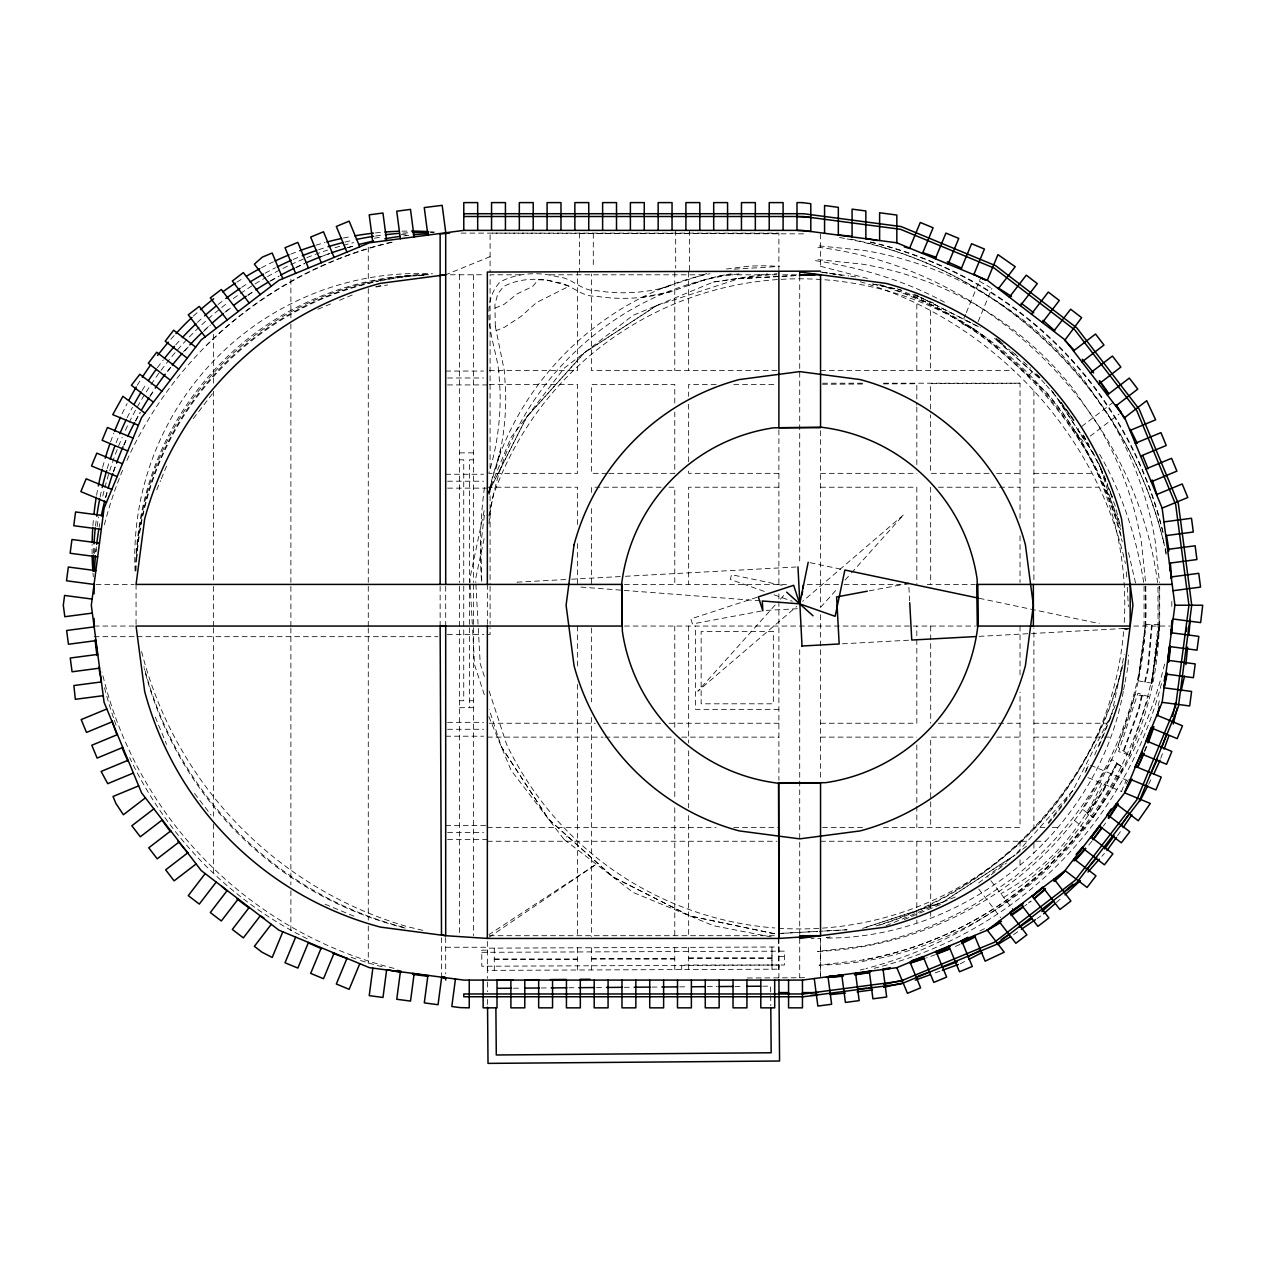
<?xml version="1.0" encoding="UTF-8"?>
<svg xmlns="http://www.w3.org/2000/svg" width="1266" height="1266" viewBox="0 0 1266 1266"><rect width="100%" height="100%" fill="white"/><g stroke="black" fill="none" stroke-linecap="round" stroke-linejoin="round"><path stroke-width="0.75" stroke-dasharray="5 3.75" d="M820.542 975.738L820.542 938.438L811.079 938.438M771.975 969.218L771.943 947M1128.069 664.824L1128.592 655.139M1145.255 586.3C1151.205 683.767 1115.963 782.958 1046.555 852.192C986.087 912.343 903.101 948.107 817.931 951.383M1159.26 624.818C1155.953 805.113 999.586 961.638 819.292 965.135M1145.619 622.983C1141.964 679.636 1125.189 735.087 1096.293 783.986A346.726 346.726 0 0 1 1013.053 878.113L978.396 902.009A346.726 346.726 0 0 1 860.833 946.367L817.44 951.494M1159.308 624.597C1154.782 697.803 1128.148 769.079 1083.316 827.173A360.541 360.541 0 0 1 863.285 959.945L819.07 965.183M484.34 515.309L480.922 543.984L481.745 582.487L481.238 576.647A459.542 459.542 0 0 1 481.317 519.171L481.903 510.973A458.846 458.846 0 0 1 484.577 486.524M488.945 523.618C501.431 395.657 611.446 287.651 738.774 273.931L742.509 273.757M490.084 487.22L489.056 495.275A453.988 453.988 0 0 1 490.084 487.22L500.656 449.208M1151.838 683.149L1138.102 680.855L1145.192 626.053M1138.102 680.855L1145.255 626.053M1159.593 626.053L1151.744 683.149L1158.042 626.053L1157.947 586.3M1123.29 691.553C1098.192 830.005 966.86 938.248 826.35 938.074M1123.638 689.654L1124.73 683.925M1125.078 682.026L1126.518 674.398M1126.882 672.483L1127.959 666.755M484.15 510.72L469.876 578.546L470.034 582.534M484.103 538.651L475.62 578.989L475.81 582.597M488.882 515.99L493.091 495.955A325.061 325.061 0 0 1 983.318 335.617L1046.491 392.27A324.84 324.84 0 0 1 1124.224 622.65M1094.679 755.027L1111.88 713.486L1124.208 654.664M1141.521 695.588L1138.356 709.688L1123.369 750.896M1144.638 681.947L1147.629 668.97L1151.617 624.423M1142.248 695.683L1138.83 710.4L1123.812 751.213M1145.192 682.042L1148.357 668.97L1152.187 624.423M1158.153 705.653L1159.973 698.104M489.293 490.037C513.126 383.503 603.091 295.437 710.036 273.741M1129.319 755.106L1148.642 696.68L1137.96 693.151L1118.638 751.577L1129.319 755.106L1117.831 746.987L1134.985 694.575L1148.673 696.68M1144.337 751.482L1146.268 746.165M1160.748 758.318L1163.422 750.96M156.778 489.768L160.56 480.637M161.32 478.817L166.606 466.03M487.552 494.246L511.163 437.261L564.114 368.248L633.127 315.297L713.486 282.017L767.354 273.788M961.717 323.732L974.978 329.239M965.594 314.379L963.426 319.618L973.364 323.732M966.306 312.623L980.802 277.634M978.127 321.611L991.911 288.332M1085.073 772.561L1088.459 764.395M1086.086 771.073L1088.792 764.537M1113.384 709.878L1115.615 704.482M1099.157 745.579L1112.608 713.122M1121.486 791.472L1126.234 780.046M1116.739 763.034L1103.224 790.206L1087.541 813.104M1117.324 763.445L1103.699 790.57L1087.969 813.452M489.436 490.543L526.719 417.02L584.18 352.85L656.722 305.549L738.806 278.694L797.438 275.466M487.663 494.041L526.561 417.194L584.386 352.723L656.5 305.612M1048.232 822.647L1072.872 790.538L1111.88 713.486M1148.594 784.255L1151.174 779.191M1126.012 784.081L1128.671 779.017M1093.223 817.519L1123.021 767.497L1111.643 759.394L1082.288 809.037L1093.223 817.519L1087.019 813.832L1116.818 763.809L1123.021 767.497M1117.593 835.75L1121.993 829.262M193.35 418.587L213.463 392.349M1048.564 823.596L1052.173 818.88M1053.375 817.314L1070.229 795.365M1101.895 856.275L1104.411 853.411M1083.205 827.299L1083.316 827.173A360.414 360.414 0 0 1 863.285 959.929M775.172 604.99L697.835 691.236L796.773 606.398M780.362 599.198L785.553 593.422M820.637 607.316L837.491 588.516M845.134 580.002L850.214 574.337M851.48 572.912L903.671 514.74L802.676 601.334M1072.872 790.538L1015.253 854.882L1021.108 850.388M488.834 716.556L511.163 770.472L564.114 839.469L567.453 836.13M1028.198 375.875L1032.249 371.84L1039.544 378.376M206.516 345.333C257.726 295.215 322.118 258.359 392.128 242.328M1056.414 902.468L1060.718 898.67M1075.309 431.405L1083.142 441.597M1113.4 402.177L1077.825 429.475L1085.642 439.666M1090.2 436.169L1119.065 414.029M978.681 882.94L1013.718 856.069M1022.58 849.264L1026.979 845.894M991.151 874.743L1006.375 863.064M488.977 937.331L596.318 864.187L488.993 934.609M1028.372 902.975L1031.173 901.06A364.988 364.988 0 0 1 1025.143 905.649M1013.575 934.577L1019.81 930.32M1036.981 918.61L1040.826 915.983M979.995 930.953L985.17 928.247M960.15 963.822L966.955 960.324M317.908 309.221L330.505 303.998M339.494 300.279L353.894 294.313M885.963 925.715L955.529 896.898M904.225 919.512L909.7 917.249M911.536 916.489L940.749 904.383M490.084 256.634L445.695 274.769L483.865 274.769M731.099 273.852L725.402 274.801A199.348 199.348 0 0 0 703.121 280.356L670.822 291.655L643.081 297.209M494.99 308.113L503.868 304.505L517.066 293.934L532.654 286.448L538.272 279.802L546.912 279.992L569.209 286.179L536.531 302.542L521.244 316.247L504.438 327.308L496.145 330.6M935.178 972.905L942.315 970.31M757.005 597.299L690.856 618.932L692.486 623.948L763.382 610.671M866.245 927.203L942.948 902.104L1015.063 855.009L942.727 902.183L862.732 928.405M660.441 288.601L709.039 272.855M375.844 286.781L383.392 284.945M734.312 269.136L778.891 266.477M869.251 590.842L901.186 584.845M376.018 287.002L387.633 284.961M726.431 269.009L747.842 266.303A205.108 205.108 0 0 1 771.485 266.002L779.255 266.493M713.486 282.017L776.976 273.662M778.543 933.548L817.63 931.396L778.321 933.501M846.954 929.782L819.593 931.285L846.922 929.766M738.569 278.71L779.951 276.463M781.913 276.352L797.596 275.497M565.728 579.527L517.066 582.17L519.25 582.344M571.646 579.211L623.489 576.394M625.388 576.283L796.029 567.01M766.152 610.402L798.34 608.661M842.412 643.808L910.017 640.137M979.077 636.371L1129.525 628.205M747.383 977.985L804.575 977.732M513.537 988.208L521.45 988.145M541.231 987.986L549.143 987.923M568.909 987.765L576.821 987.686M596.602 987.527L604.515 987.464M624.28 987.306L632.193 987.243M651.974 987.084L659.887 987.021M679.668 986.863L687.565 986.8M707.346 986.641L717.236 986.562M735.04 986.42L742.952 986.356M762.718 986.182L770.63 986.119L770.788 1005.726M822.504 384.247L863.776 384.025M883.415 383.914L916.821 383.74L916.821 405.167M1020.032 518.332L1020.032 383.202L930.573 383.677L930.589 412.922M481.792 952.317L784.445 951.146L784.445 965.024L681.709 965.024L681.709 969.582M487.347 966.211L778.891 965.024L778.906 969.186L487.363 970.373L487.347 966.211L481.792 966.211L481.792 950.149L487.347 950.149M461.14 233.118L778.891 233.118L778.891 272.032M579.417 233.355L675.68 233.387M675.68 233.593L778.891 233.64M803.514 233.862L490.084 233.118L490.084 272.032M520.326 274.801L490.084 274.801L490.084 469.1M549.887 274.801L702.313 274.801M776.992 274.801L725.434 274.801A199.442 199.442 0 0 0 688.657 285.467M782.689 274.801L797.833 274.801M489.309 370.59L577.581 370.59L577.581 272.032M776.928 370.59L591.475 370.59L591.475 274.01M820.542 370.59L1013.813 370.59M445.695 371.049L483.565 371.049M447.594 377.98L483.565 377.98M822.52 383.202L863.95 383.202M883.668 383.202L1020.032 383.202M489.309 384.468L577.581 384.468L577.581 473.342L488.818 473.342L490.733 466.932A257.821 257.821 0 0 0 500.054 390.45L498.772 371.065M716.113 384.468L688.657 384.468L688.657 396.321M733.774 384.468L776.928 384.468M447.594 384.927L487.347 384.927M459.574 452.88L473.468 452.88M459.574 459.827L463.736 459.827L463.736 582.439M473.468 459.827L469.449 459.827L469.449 582.439M606.968 473.342L591.475 473.342L591.475 384.468L674.778 384.468L674.778 404.218M608.899 473.342L674.778 473.342L674.778 412.115M778.891 473.342L688.657 473.342L688.657 467.423M820.542 473.342L916.821 473.342M988.936 473.342L930.621 473.342L930.589 414.868M996.706 473.342L1020.032 473.342M1033.911 473.342L1093.413 473.342M445.695 474.259L483.565 474.259M447.594 481.207L483.565 481.207M487.347 487.22L577.581 487.22L577.581 526.102M661.216 487.22L591.475 487.22L591.475 493.06M668.954 487.22L674.778 487.22L674.778 584.417M778.891 487.22L688.657 487.22L688.657 584.417M820.542 487.22L916.821 487.22L916.821 584.417M938.407 487.22L1020.032 487.22M1033.911 487.22L1098.698 487.22M447.594 488.138L487.347 488.138M95.994 584.417L134.149 584.417M624.407 584.417L786.471 584.417M807.297 584.417L842.159 584.417M844.121 584.417L901.091 584.417M927.234 584.417L975.358 584.417M1145.255 624.423L1159.134 624.423M94.095 626.053L134.149 626.053M624.407 626.053L975.358 626.053M1133.656 626.053L1170.101 626.053M447.436 634.582L483.865 634.582M487.347 634.582L490.084 634.582L490.084 627.762M94.095 636.671L135.193 636.671M137.139 636.671L437.957 636.671M459.574 700.747L463.736 700.747L463.736 584.417M469.449 700.747L473.468 700.747M459.574 707.694L473.468 707.694M778.891 709.356L695.588 709.356L695.588 626.053M447.594 722.332L483.565 722.332M489.309 723.25L595.337 723.25M603.091 723.25L661.216 723.25M668.954 723.25L778.891 723.25M820.542 723.25L916.821 723.25L916.821 626.053M938.47 723.25L996.722 723.25M998.668 723.25L1020.032 723.25M1033.911 723.25L1107.07 723.25M447.594 729.279L483.565 729.279M445.695 736.211L483.565 736.211M487.347 737.129L603.091 737.129M605.037 737.129L672.832 737.129M681.709 737.129L778.891 737.129M820.542 737.129L916.821 737.129M988.952 737.129L930.7 737.129L930.7 799.906M996.722 737.129L1020.032 737.129M1033.911 737.129L1102.559 737.129M1104.522 737.129L1110.409 737.129M445.695 825.543L487.347 825.543M487.347 827.363L716.113 827.363M733.774 827.363L778.891 827.363M822.504 827.363L863.776 827.363M883.415 827.363L1020.032 827.363L1020.032 692.138M1044.925 827.363L1033.911 827.363L1033.911 627.999M1052.283 827.363L1057.79 827.363M447.594 832.49L483.565 832.49M447.594 839.421L487.347 839.421M487.347 841.257L776.928 841.257M820.542 841.257L1030.445 841.257M1035.889 841.257L1045.732 841.257M489.309 935.701L776.928 935.701M445.695 947.253L487.347 947.253M778.78 956.542L784.445 956.542M688.593 957.824L771.959 957.824M591.459 958.568L674.746 958.568M688.593 958.378L771.959 958.378M494.278 958.963L577.581 958.963M591.459 959.122L674.746 959.122M494.278 959.517L577.581 959.517M1129.62 628.949L1123.828 628.743A325.061 325.061 0 0 1 778.764 928.247M580.92 587.076L622.366 590.257M624.249 590.399L760.945 600.891M1127.689 628.806L1124.303 628.838M819.324 245.889L863.776 250.383A353.641 353.641 0 0 1 1085.294 381.905L1110.092 418.144A353.641 353.641 0 0 1 1155.225 541.215L1159.482 582.439M817.947 259.625L861.529 264.04A339.794 339.794 0 0 1 1074.375 390.419L1098.208 425.234A339.794 339.794 0 0 1 1141.568 543.494L1145.603 582.455M836.13 274.469A360.24 360.24 0 0 0 820.542 272.032L837.491 274.374M839.374 274.643L848.79 275.941M850.673 276.21L856.322 276.985M839.516 237.47L845.197 238.546M847.096 238.91C998.621 267.11 1126.091 389.596 1162.884 538.952M817.994 247.25C989.157 267.917 1135.143 411.45 1157.583 582.534M815.462 260.654C861.355 267.759 906.804 280.91 947.379 303.856M771.2 936.935L713.486 925.715L633.127 892.419L564.114 839.469M872.606 283.995L901.155 289.977M774.412 933.722L690.097 916.03L612.871 876.863L548.7 819.403L501.399 746.861M872.796 284.075L895.727 288.901M810.113 562.69L842.428 569.494M979.204 598.296L1099.268 623.568M1122.23 628.395L1129.414 629.914M782.056 585.319L731.432 574.669L730.419 579.48L764.854 591.586M774.634 933.77L689.891 915.919L613.045 877.022L548.574 819.213L501.478 747.082L489.182 709.482M422.844 930.336L407.921 926.823A384.801 384.801 0 0 1 140.922 648.841M820.542 266.319L867.463 278.409M860.279 281.764C990.313 319.902 1095.992 430.994 1125.363 563.528M774.032 594.814L792.374 601.287M912.865 294.535L934.387 303.444M1090.58 765.265L1126.582 780.188M1087.985 777.593L1121.85 791.63M325.109 904.225L353.894 916.157M897.325 288.838C1001.058 331.217 1085.5 419.442 1120.41 526.197M978.365 326.644L920.746 297.478L980.422 327.736M979.346 281.179L990.328 287.477M998.985 340.776L1003.669 344.051M994.554 338.339L1010.236 350.365M1011.803 351.568L1016.503 355.176M1074.47 820.51L1085.405 829.008M1015 354.211L1017.832 356.743M1023.498 361.807L1030.571 368.153M1039.354 378.138L995.677 339.019L1032.027 371.618M1035.905 373.549L1042.171 380.67M1042.472 381.003L1044.909 383.772M1046.143 385.165L1055.923 396.274M1052.948 392.587L1074.106 420.154M987.338 876.088L988.097 877.085M990.898 880.725L1013.449 910.127M978.729 889.048L1000.631 917.581M194.521 793.434L211.106 815.035M1060.876 402.256L1074.074 421.42M1058.091 399.597L1093.238 453.402M1057.031 397.967L1091.609 450.997M1099.616 454.272C1122.451 493.661 1136.583 537.765 1143.72 582.629M1083.221 435.061L1100.075 467.091L1098.54 462.422M1100.391 467.85L1107.956 486.112M1108.715 487.948L1112.497 497.079M155.259 717.047L166.606 744.44M1101.009 468.847L1115.283 506.131L1120.505 526.798M1100.692 468.958L1120.552 529.679M484.372 676.424L480.225 663.716L478.279 627.936M489.151 691.014L506.606 744.376A325.061 325.061 0 0 0 774.855 927.962M484.308 694.702L474.56 664.792L472.566 628.284M1128.528 552.562L1135.586 583.167M495.291 326.201L504.295 370.59L505.609 390.292A263.375 263.375 0 0 1 496.082 468.42M498.867 371.698C495.433 343.45 477.456 306.625 500.023 282.001C517.335 272.681 538.636 271.684 557.356 276.763C572.232 277.523 581.49 291.449 596.903 290.689A166.938 166.938 0 0 0 669.287 286.322M1163.454 540.804L1166.318 555.695M1126.487 571.979L1126.772 577.581M1127.294 587.313L1128.354 606.778M908.893 587.297L909.637 600.78M475.905 584.417L478.073 624.17M470.129 584.417L472.313 624.17M495.307 326.438L494.927 304.536L497.807 293.823L503.551 286.496C519.471 278.124 539 277.555 556.106 282.176C570.919 283.394 580.398 297.051 596.033 296.181A172.493 172.493 0 0 0 670.822 291.655M778.637 938.438L778.891 970.785M487.363 982.02L487.442 991.705M487.505 999.46L487.552 1005.267M778.891 951.146L778.875 946.984L487.331 948.155L487.347 952.317M688.625 947.348L688.657 969.55M674.731 947.395L674.778 969.614M591.444 947.728L591.475 969.946M577.565 947.791L577.597 970.009M494.262 948.123L494.31 970.342M441.502 937.726L441.676 977.02M930.526 310.486L930.557 370.59M930.637 487.22L930.7 584.417M1171.825 601.445L1171.825 609.025M1159.688 586.3L1159.688 626.053L1151.744 683.149L1159.134 626.053L1159.134 586.3M1145.793 586.3L1145.793 626.053M1144.068 586.3L1144.068 626.053M1033.911 390.925L1033.911 582.471M1033.911 843.219L1033.911 853.047M1020.032 535.819L1020.032 582.471M1020.032 626.053L1020.032 676.598M1020.032 841.257L1020.032 850.515M1020.032 859.756L1020.032 865.311M930.7 626.053L930.7 723.25M930.7 801.869L930.7 827.363M930.7 841.257L930.7 917.929M916.821 304.077L916.821 370.59M916.821 407.114L916.821 465.556M916.821 744.978L916.821 827.363M916.821 841.257L916.821 922.645M820.542 233.862L820.542 268.218M820.542 430.741L820.542 607.126M820.542 614.706L820.542 780.283M820.542 938.438L820.542 977.7M799.716 275.988L799.716 564.683M799.716 649.79L799.716 934.482M799.716 938.438L799.716 977.732M778.891 429.886L778.891 584.417M778.891 593.881L778.891 599.562M778.891 601.445L778.891 780.283M778.891 938.438L778.891 977.732M771.959 951.162L771.959 965.024M689.574 230.38L689.574 272.032M688.657 272.032L688.657 370.59M688.657 404.218L688.657 465.445M688.657 626.053L688.657 743.015M688.657 750.865L688.657 807.755M688.657 815.605L688.657 936.492M675.68 230.38L675.68 268.186M674.778 272.032L674.778 370.59M674.778 626.053L674.778 730.181M674.778 739.091L674.778 799.906M674.778 807.755L674.778 936.492M593.295 233.355L593.295 268.17M591.475 508.6L591.475 584.417M591.475 627.999L591.475 701.87M591.475 717.411L591.475 936.492M579.417 233.118L579.417 272.032M577.581 543.589L577.581 584.417M577.581 626.053L577.581 666.881M577.581 684.368L577.581 936.492M490.084 487.078L490.084 584.417M490.084 586.3L490.084 624.17M487.347 584.417L487.347 626.053M487.347 941.477L487.347 978.349M473.468 274.769L473.468 582.439M473.468 584.417L473.468 626.86M473.468 627.762L473.468 935.701M469.449 584.417L469.449 626.053M469.449 627.762L469.449 707.694M459.574 274.769L459.574 582.439M459.574 586.3L459.574 933.722M445.695 586.3L445.695 626.053M445.695 937.6L445.695 973.902M440.141 586.3L440.141 626.053M368.279 247.186L368.279 282.476M368.279 288.616L368.279 582.439M368.279 586.348L368.279 626.986M368.279 628.031L368.279 920.145M368.279 926.032L368.279 963.284M290.879 279.2L290.879 317.813M290.879 323.954L290.879 582.439M290.879 586.348L290.879 626.986M290.879 628.031L290.879 884.887M290.879 890.726L290.879 931.27M213.463 334.382L213.463 386.557M213.463 391.21L213.463 582.455M213.463 586.348L213.463 626.986M213.463 628.015L213.463 816.159M213.463 823.913L213.463 876.088M136.063 584.417L136.063 626.053M135.763 570.744A296.529 296.529 0 0 1 428.114 274.5M95.82 551.929A353.894 353.894 0 0 1 96.438 546.216A354.512 354.512 0 0 0 95.868 551.944M99.159 527.305A353.894 353.894 0 0 1 99.824 523.538M105.616 497.38A353.894 353.894 0 0 1 107.626 490.005M113.37 471.759A353.894 353.894 0 0 1 115.95 464.543M123.799 445.046A353.894 353.894 0 0 1 126.948 438.068M135.478 420.913A353.894 353.894 0 0 1 140.083 412.526M149.958 396.163A353.894 353.894 0 0 1 154.151 389.754M167.555 371.128A353.894 353.894 0 0 1 171.084 366.618M183.412 351.964A353.894 353.894 0 0 1 188.555 346.298M204.696 329.999A353.894 353.894 0 0 1 210.314 324.792M224.842 312.322A353.894 353.894 0 0 1 230.839 307.559M247.82 295.152A353.894 353.894 0 0 1 254.181 290.895M270.465 280.862A353.894 353.894 0 0 1 278.789 276.178M295.848 267.474A353.894 353.894 0 0 1 304.552 263.486M329.413 253.564A353.894 353.894 0 0 0 320.425 256.903A354.512 354.512 0 0 1 329.492 253.722M347.612 247.645A353.894 353.894 0 0 1 354.971 245.557M403.712 235.903A353.894 353.894 0 0 1 409.409 235.223A354.512 354.512 0 0 0 405.626 235.729M93.557 553.179A330.806 330.806 0 0 1 94.001 543.415M95.52 525.944A330.806 330.806 0 0 1 96.501 518.19M100.109 497A330.806 330.806 0 0 1 101.327 491.287M107.23 468.61A330.806 330.806 0 0 1 108.955 463.008M116.124 442.784A330.806 330.806 0 0 1 119.051 435.551M127.122 417.748A330.806 330.806 0 0 1 132.455 407.32M142.156 390.403A330.806 330.806 0 0 1 146.318 383.788M157.395 367.694A330.806 330.806 0 0 1 163.267 359.924M175.721 344.874A330.806 330.806 0 0 1 180.959 339.066M197.401 322.419A330.806 330.806 0 0 1 203.161 317.133M218.084 304.505A330.806 330.806 0 0 1 224.24 299.726M241.743 287.303A330.806 330.806 0 0 1 248.326 283.062M265.148 273.187A330.806 330.806 0 0 1 275.497 267.743M293.221 259.467A330.806 330.806 0 0 1 300.422 256.46M318.7 249.703A330.806 330.806 0 0 1 326.153 247.297M344.969 242.059A330.806 330.806 0 0 1 352.565 240.287M375.591 236.014A330.806 330.806 0 0 1 383.345 234.954M402.762 233.118A330.806 330.806 0 0 1 410.548 232.707M430.108 232.485A330.806 330.806 0 0 1 434.001 232.564M93.32 576.853A317.576 317.576 0 0 1 93.004 573.055M92.117 554.033A317.576 317.576 0 0 1 92.102 544.507M92.909 525.532A317.576 317.576 0 0 1 93.557 517.952M96.58 495.291A317.576 317.576 0 0 1 97.593 489.689M102.625 467.439A317.576 317.576 0 0 1 104.667 460.08M110.522 442.008A317.576 317.576 0 0 1 113.845 433.099M122.106 413.84A317.576 317.576 0 0 1 127.138 403.601M137.282 385.323A317.576 317.576 0 0 1 141.286 378.835M170.878 339.256A317.576 317.576 0 0 1 174.692 334.984M193.397 316.073A317.576 317.576 0 0 1 197.623 312.227M236.869 282.191A317.576 317.576 0 0 1 243.309 278.124M261.476 267.759A317.576 317.576 0 0 1 273.377 261.793M290.832 254.134A317.576 317.576 0 0 1 297.921 251.38M315.883 245.224A317.576 317.576 0 0 1 325.03 242.55M343.529 238.024A317.576 317.576 0 0 1 350.983 236.536M375.432 232.912A317.576 317.576 0 0 1 383.028 232.184M402.002 231.172A317.576 317.576 0 0 1 409.598 231.077M430.551 231.757A317.576 317.576 0 0 1 434.349 232.026M94.491 553.464A340.364 340.364 0 0 1 95.029 545.741M97.134 526.529A340.364 340.364 0 0 1 98.606 516.955M102.783 496.082A340.364 340.364 0 0 1 122.201 437.419M125.381 430.345A340.364 340.364 0 0 1 227.152 303.207M233.34 298.57A340.364 340.364 0 0 1 265.813 277.539M267.49 276.589A340.364 340.364 0 0 1 327.577 250.082M334.952 247.74A340.364 340.364 0 0 1 353.61 242.629M374.419 238.23A340.364 340.364 0 0 1 382.063 236.964M401.243 234.542A340.364 340.364 0 0 1 408.95 233.878M105.743 497.443A354.512 354.512 0 0 1 107.768 490.069M113.513 471.838A354.512 354.512 0 0 1 116.773 462.834M123.973 445.141A354.512 354.512 0 0 1 127.122 438.163M135.652 421.04A354.512 354.512 0 0 1 140.257 412.653M150.132 396.305A354.512 354.512 0 0 1 154.341 389.896M167.745 371.286A354.512 354.512 0 0 1 171.274 366.776M184.868 350.698A354.512 354.512 0 0 1 188.745 346.457M203.478 331.502A354.512 354.512 0 0 1 210.488 324.982M226.487 311.309A354.512 354.512 0 0 1 232.501 306.578M247.962 295.342A354.512 354.512 0 0 1 254.324 291.085M270.592 281.036A354.512 354.512 0 0 1 278.916 276.352M295.959 267.648A354.512 354.512 0 0 1 304.647 263.644M347.675 247.772A354.512 354.512 0 0 1 355.018 245.683M820.542 272.032A356.047 356.047 0 0 1 836.177 274.326M838.124 274.675A356.047 356.047 0 0 1 842.017 275.371M880.361 284.787A356.047 356.047 0 0 1 1122.103 539.743M878.256 284.644A360.24 360.24 0 0 1 1122.23 541.801M1164.609 664.001A414.299 414.299 0 0 1 865.96 968.569M864.092 969.044A414.299 414.299 0 0 1 860.358 969.993M1122.989 664.761A362.598 362.598 0 0 1 878.129 925.588M830.274 936.951A362.598 362.598 0 0 1 826.382 937.584A365.257 365.257 0 0 0 830.259 936.903M1121.85 668.48A365.257 365.257 0 0 1 876.119 925.905M851.005 239.132A409.598 409.598 0 0 1 1164.815 546.421M1165.242 548.305A409.598 409.598 0 0 1 1166.492 553.97M1146.838 746.307A364.988 364.988 0 0 1 1144.717 751.593M1105.566 823.027A364.988 364.988 0 0 1 1103.351 826.128M1091.878 841.225A364.988 364.988 0 0 1 1087.083 847.096M959.96 944.389A364.988 364.988 0 0 1 954.77 946.731M935.447 954.627A364.988 364.988 0 0 1 926.506 957.856M996.152 338.259A336.772 336.772 0 0 1 1000.678 341.709M1037.376 374.768A336.772 336.772 0 0 1 1039.987 377.537M1051.381 390.324A336.772 336.772 0 0 1 1053.818 393.251M1060.94 402.161A336.772 336.772 0 0 1 1074.248 420.692M1083.395 435.156A336.772 336.772 0 0 1 1089.077 445.046M1092.669 451.756A336.772 336.772 0 0 1 1107.671 484.609M1110.361 491.73A336.772 336.772 0 0 1 1112.292 497.111M104.382 524.804A389.232 389.232 0 0 1 123.039 469.306M126.948 460.349A389.232 389.232 0 0 1 391.78 241.98M135.098 571.203A283.79 283.79 0 0 1 432.481 273.82M136.57 559.176A303.175 303.175 0 0 1 428.225 274.896M135.905 570.776A299.757 299.757 0 0 1 428.161 274.706M136.728 559.224A305.122 305.122 0 0 1 378.312 281.274M380.211 280.894A305.122 305.122 0 0 1 403.158 277.112M405.073 276.874A305.122 305.122 0 0 1 416.641 275.719M418.571 275.577A305.122 305.122 0 0 1 426.325 275.102M405.215 928.073A358.658 358.658 0 0 1 144.166 668.432M382.126 966.765A386.636 386.636 0 0 1 357.724 959.565M355.873 958.948A386.636 386.636 0 0 1 350.334 957.033M307.116 938.723A386.636 386.636 0 0 1 129.654 757.606M116.076 725.117A386.636 386.636 0 0 1 114.098 719.579M113.465 717.727A386.636 386.636 0 0 1 104.54 687.739M403.443 927.313A362.313 362.313 0 0 1 143.96 666.407M394.058 968.379A399.106 399.106 0 0 1 102.04 672.024M1161.508 683.513A394.707 394.707 0 0 1 874.22 968.284M870.486 242.012A391.067 391.067 0 0 1 1163.138 532.59M870.407 242.186A392.998 392.998 0 0 1 1162.948 532.67M1101.657 783.258A225.348 225.348 0 0 1 1000.852 893.701M1105.788 784.967A279.976 279.976 0 0 1 1003.716 897.436M773.336 631.607L701.142 631.607L701.142 703.801L773.336 703.801L773.336 631.607M918.989 296.592L913.751 293.934L919.037 296.608"/><path stroke-width="1.5" d="M1168.296 661.928L1169.784 646.831M1171.082 633.617L1171.825 620.387M1186.353 631.386L1186.733 627.525M1185.894 664.555L1187.603 647.148M1188.742 635.532L1190.246 620.277M1167.806 660.314L1169.373 646.989M1170.939 633.665L1172.189 626.053M372.853 968.11L369.229 995.646L382.997 997.45L386.621 969.93M400.388 971.734L396.764 999.27L410.532 1001.09L414.156 973.554M427.924 975.358L424.3 1002.894L438.052 1004.713L441.676 977.02L445.695 977.7L445.695 980.09M455.444 978.982L451.82 1006.517L460.159 1007.609L469.243 1007.847L469.243 980.09M1162.141 702.345L1174.927 605.227L1162.141 508.125L1124.667 417.622L1065.038 339.921L987.322 280.292L896.834 242.803L802.454 230.38L463.783 230.38L369.403 242.803L278.916 280.292L201.199 339.921L141.57 417.622L104.097 508.125L91.31 605.227L104.097 702.345L141.57 792.848L201.199 870.549L278.916 930.178L369.403 967.667L463.783 980.09L802.454 980.09L896.834 967.667L987.322 930.178L1065.038 870.549L1124.667 792.848L1162.141 702.345L1189.676 705.969L1191.591 691.442L1164.055 687.818M802.644 588.674L803.451 584.908M801.853 595.036L802.597 591.491M1159.387 706.523L1157.282 715.781A364.988 364.988 0 0 0 1159.846 706.65M1164.008 686.172L1166.951 673.227M1172.569 716.16L1175.623 702.662M1177.333 707.757L1173.202 724.01M1181.131 690.983L1184.517 676.091M1164.103 681.14L1165.939 673.607M1143.689 753.254L1137.311 767.291M1147.55 742.604L1153.12 727.285M1157.52 759.078L1150.383 774.634M1161.492 748.095L1166.144 735.293M1160.083 760.17L1153.769 774.127M1164.087 749.124L1168.755 736.242M1134.842 767.164L1141.283 753.808M1146.474 740.009L1151.174 727.539M282.824 931.792L272.206 957.46L262.015 952.206L254.371 946.335L271.272 924.307M295.658 937.109L285.024 962.761L297.858 968.079L308.477 942.426M321.311 947.743L310.676 973.396L323.51 978.697L334.129 953.045M346.963 958.362L336.329 984.014L349.163 989.332L359.781 963.679M909.653 248.12L920.287 222.468L933.105 227.785L922.487 253.437M935.321 258.739L945.939 233.086L958.758 238.404L948.139 264.056M960.973 269.373L971.592 243.721L984.426 249.038L973.791 274.69M987.322 280.292L997.956 254.64L1015.237 266.715L998.336 288.743M1125.189 790.981L1130.174 781.217M1139.843 801.331L1147.724 785.933M1101.8 827.363L1092.89 839.611M1108.209 817.947L1117.815 803.831M1114.175 835.797L1104.648 848.932M1120.758 826.128L1129.541 813.231M1116.485 837.364L1106.943 850.546M1123.1 827.648L1131.931 814.687M1099.442 825.986L1091.26 837.206M1106.721 815.383L1111.168 808.927M1065.038 339.921L1081.639 317.655L1070.625 309.205L1053.723 331.233M205.187 873.603L188.286 895.632L199.3 904.082L216.201 882.054M227.215 890.504L210.314 912.533L221.328 920.983L238.23 898.955M249.244 907.405L232.343 929.434L243.357 937.884L260.258 915.856M1009.35 297.194L1026.267 275.165L1037.281 283.616L1020.364 305.644M1031.379 314.095L1048.295 292.066L1059.31 300.517L1042.393 322.545M1074.074 860.959L1085.373 848.141M1086.37 869.679L1096.815 857.826M1080.42 880.63L1065.007 894.888M1088 872.037L1099.363 859.139M1076.116 854.344L1082.541 847.081M1032.296 896.312L1042.614 887.165M1034.021 898.543L1045.384 888.51M1053.929 880.962L1065.292 870.913A364.988 364.988 0 0 1 1054.356 881.437M1041.871 911.599L1053.708 901.139M1064.073 891.992L1072.951 884.143M1043.532 913.846L1054.989 903.734M145.416 797.849L123.388 814.75L115.918 803.467L113.038 796.488L138.69 785.87M153.866 808.863L131.838 825.764L140.304 836.779L162.333 819.877M170.783 830.892L148.755 847.809L157.206 858.823L179.234 841.906M187.684 852.92L165.656 869.837L174.107 880.851L196.135 863.934M1073.489 350.935L1095.517 334.034L1103.968 345.048L1081.939 361.949M1090.39 372.964L1112.418 356.062L1120.869 367.077L1098.841 383.978M1107.291 394.992L1129.319 378.091L1137.77 389.105L1115.742 406.006M1124.667 417.622L1146.695 400.721L1155.636 419.821L1129.984 430.456M1009.841 912.375L1021.156 904.573M1001.517 921.3L986.8 930.178M1011.059 914.78L1023.783 906.108M1001.216 939.625L1007.736 935.178M1019.13 927.408L1032.154 918.53M1010.458 936.698L997.545 944.642M1021.377 929.244L1035.414 919.67M961.052 940.875L967.936 937.267M961.48 943.17L974.978 936.239M967.825 956.748L980.137 950.434M968.648 959.454L982.258 952.491M106.835 708.976L81.182 719.594L86.499 732.428L112.152 721.794M117.453 734.628L91.801 745.247L97.118 758.081L122.77 747.446M128.088 760.28L101.138 771.437L107.721 783.67L133.373 773.035M1135.285 443.274L1160.938 432.655L1166.255 445.49L1140.603 456.108M1145.92 468.942L1171.572 458.308L1176.889 471.142L1151.221 481.76M1156.538 494.595L1182.191 483.96L1187.809 497.491L1162.141 508.125M923.199 956.495L911.251 961.005A373.169 373.169 0 0 0 922.629 957.318M936.096 951.621L949.089 946.715M923.753 958.156L910.254 963.062A364.988 364.988 0 0 0 924.718 958.473M936.571 953.488L949.373 948.835M918.087 976.149L928.88 972.225M943.075 967.066L957.27 961.907M915.286 980.137L929.83 974.852M942.315 970.31L958.378 964.47M870.85 971.085L855.594 973.554M869.552 972.351L854.534 974.314M882.497 969.392L889.903 967.715M868.27 988.002L872.116 987.116M883.684 984.489L902.943 980.106M872.448 989.901L857.114 991.911M883.621 987.353L902.247 983.112M867.337 591.19L836.62 596.951L839.168 643.983L801.758 646.024M904.937 584.148L908.687 583.452M449.557 233.118L440.141 233.957L440.141 584.417M92.339 613.092L64.819 616.716L63.3 605.227L64.582 595.447L92.117 599.071M94.159 626.86L66.623 630.484L68.443 644.252L95.963 640.628M97.783 654.395L70.247 658.019L72.067 671.787L99.587 668.147M1163.96 521.893L1191.496 518.269L1193.3 532.021L1165.78 535.645M101.407 681.915L73.871 685.539L75.327 699.307L103.211 695.683M1167.584 549.412L1195.12 545.788L1196.924 559.556L1169.404 563.18M1171.208 576.948L1198.744 573.324L1200.548 587.092L1173.028 590.716M841.811 975.184L828.027 976.814L831.635 1004.255L817.868 1006.059L814.244 978.539M440.141 275.434L445.695 274.769L380.275 283.378A333.195 333.195 0 0 0 144.672 518.997L136.063 584.417L622.223 584.417L622.223 626.053L136.063 626.053L144.672 691.473A333.195 333.195 0 0 0 380.275 927.076L445.695 935.701L487.347 938.438L778.891 938.438L820.542 935.701L820.542 782.736L778.637 782.736L778.891 938.438L778.637 783.274A179.186 179.186 0 0 1 622.35 631.212L621.622 584.401A179.313 179.313 0 0 1 773.748 427.813L820.542 427.133A179.313 179.313 0 0 1 977.146 579.258L977.827 626.053A179.313 179.313 0 0 1 825.701 782.657L778.891 783.337M828.091 976.956L843.203 975.453M858.633 988.968L866.34 988.192M830.037 994.617L845.514 993.066M799.4 275.371L815.035 274.5M799.558 275.402L815.241 274.548M797.976 566.899L802.011 646.008M975.231 636.592L911.757 640.042L909.732 602.711M487.347 584.417L487.347 272.032L820.542 271.13M497.19 980.011L512.999 979.884M524.773 979.789L538.651 979.678M550.378 979.583L566.282 979.441M579.939 979.346L589.972 979.251M497.712 988.335L511.559 988.224M525.406 988.113L539.253 988.002M551.121 987.907L566.931 987.781M578.799 987.67L594.624 987.543M606.493 987.448L622.302 987.322M634.171 987.227L649.996 987.1M661.865 987.005L677.69 986.879M691.521 986.768L705.368 986.657M719.215 986.546L733.061 986.436M746.908 986.325L760.739 986.198M463.783 213.717L803.546 213.717L901.186 226.582L995.725 265.733L1076.923 328.036L1139.21 409.219L1178.377 503.773L1191.733 605.227L1178.377 706.697L1139.21 801.236L1076.923 882.434L995.725 944.737L901.186 983.888L803.546 996.753L463.783 996.753L463.783 993.968L803.356 993.968L900.458 981.182L994.332 942.3L1074.945 880.456L1136.789 799.843L1175.671 705.969L1188.932 605.227L1175.671 504.501L1136.789 410.627L1074.945 330.015L994.332 268.17L900.458 229.288L803.356 216.502L463.783 216.502M778.891 272.032L778.891 427.734L820.542 427.734L820.542 274.769L799.716 274.801L799.716 272.032L805.398 272.032M1172.189 584.417L977.225 584.417L977.225 626.053L1130.174 626.053L1130.174 584.417M1174.927 605.227L1202.7 605.227L1200.643 622.619L1173.123 618.995M820.542 935.701L799.716 935.701L799.716 938.438L885.963 927.076A333.195 333.195 0 0 0 1121.565 691.473L1132.928 605.227L1121.565 518.997A333.195 333.195 0 0 0 885.963 283.378L799.716 272.032M779.017 992.607L788.686 992.607M802.343 992.607L818.089 992.607M810.683 995.377L816.491 995.377M796.994 216.502L810.794 217.483M1171.303 632.763L1198.839 636.387L1197.019 650.154L1169.499 646.53M103.116 515.579L75.58 511.955L73.76 525.722L101.296 529.346M1167.679 660.298L1195.215 663.922L1193.395 677.69L1165.875 674.05M99.492 543.114L71.956 539.49L70.136 553.258L97.672 556.882M95.868 570.649L68.332 567.026L66.512 580.778L94.048 584.417M808.199 562.294L799.716 603.866L762.29 600.986L762.828 610.782L758.287 596.887L793.655 585.303L799.716 603.866L835.133 616.32L844.881 570.016L978.207 598.074M1156.839 715.179L1182.491 725.798L1177.174 738.632L1151.522 727.997M1146.205 740.832L1171.857 751.45L1166.556 764.284L1140.903 753.65M1135.586 766.484L1161.238 777.102L1155.921 789.937L1130.269 779.302M1124.667 792.848L1150.319 803.467L1138.245 820.764L1116.216 803.863M138.405 425.281L112.753 414.662L122.944 396.29L144.973 413.207M133.088 438.115L107.436 427.497L102.119 440.315L127.771 450.949M122.47 463.767L96.817 453.149L91.5 465.967L117.152 476.602M111.835 489.42L86.183 478.801L80.866 491.619L106.518 502.254M980.802 277.634L985.518 280.34M1107.766 814.877L1129.794 831.778L1121.344 842.792L1099.315 825.891M1090.865 836.905L1112.893 853.806L1104.443 864.82L1082.398 847.919M1073.948 858.934L1095.976 875.835L1087.067 887.45L1065.038 870.549M195.676 347.121L173.648 330.204L165.197 341.219L187.226 358.136M178.775 369.15L156.747 352.233L148.296 363.247L170.324 380.164M161.874 391.178L139.846 374.261L131.395 385.275L153.423 402.192M786.677 592.172L813.025 615.798M1115.631 405.088L1121.217 412.384M1054.024 879L1070.925 901.028L1059.911 909.479L1043.01 887.45M1031.996 895.901L1048.897 917.929L1037.883 926.38L1020.982 904.351M1012.784 909.273L1013.449 910.127M1009.967 912.802L1026.868 934.83L1015.854 943.281L998.953 921.252M987.322 930.178L1004.223 952.206L985.122 961.147L974.503 935.495M271.256 286.163L254.355 264.135L262.41 257.077L272.19 253.026L282.809 278.678M260.242 294.614L243.341 272.586L232.327 281.036L249.228 303.065M238.214 311.515L221.313 289.487L210.298 297.937L227.2 319.966M216.185 328.432L199.284 306.404L188.27 314.854L205.171 336.883M1099.268 380.939L1108.13 393.884M1115.615 404.819L1120.489 411.941M961.669 940.796L972.304 966.464L959.47 971.766L948.851 946.113M936.017 951.431L946.652 977.083L933.817 982.4L923.199 956.748M910.017 962.207L920.635 987.86L907.453 993.319L896.834 967.667M359.766 246.791L349.147 221.139L336.313 226.456L346.947 252.108M334.113 257.425L323.495 231.773L310.661 237.09L321.295 262.742M308.461 268.044L297.842 242.392L285.008 247.709L295.643 273.361M883.067 969.471L886.691 997.007L872.923 998.811L869.299 971.291M855.547 973.095L859.171 1000.631L845.403 1002.435L841.779 974.915A394.707 394.707 0 0 1 837.934 975.485M445.774 232.754L442.166 205.329L424.252 207.577L427.876 235.112M414.109 236.916L410.485 209.396L396.733 211.2L400.357 238.736M386.589 240.54L382.965 213.02L369.197 214.824L372.821 242.36M778.906 979.583L779.571 1061.019L488.011 1063.393L487.568 1007.214M770.804 1007.689L771.168 1052.758L496.288 1054.989L495.892 1007.942M1033.357 584.417L1033.357 626.053M977.827 584.417L977.827 626.053M896.834 242.803L896.834 215.046L879.617 212.767L879.617 240.54M865.849 238.736L865.849 210.963L852.081 209.143L852.081 236.916M838.329 235.112L838.329 207.339L824.562 205.519L824.562 233.292M802.454 980.09L802.454 1007.847L788.56 1007.847L788.56 980.09M783.1 230.38L783.1 202.607L769.222 202.607L769.222 230.38M774.681 980.09L774.681 1007.847L760.803 1007.847L760.803 980.09M755.343 230.38L755.343 202.607L741.465 202.607L741.465 230.38M746.924 980.09L746.924 1007.847L733.03 1007.847L733.03 980.09M727.57 230.38L727.57 202.607L713.692 202.607L713.692 230.38M719.151 980.09L719.151 1007.847L705.273 1007.847L705.273 980.09M699.813 230.38L699.813 202.607L685.919 202.607L685.919 230.38M691.378 980.09L691.378 1007.847L677.5 1007.847L677.5 980.09M672.04 230.38L672.04 202.607L658.162 202.607L658.162 230.38M663.621 980.09L663.621 1007.847L649.727 1007.847L649.727 980.09M644.267 230.38L644.267 202.607L630.389 202.607L630.389 230.38M635.849 980.09L635.849 1007.847L621.97 1007.847L621.97 980.09M616.51 230.38L616.51 202.607L602.616 202.607L602.616 230.38M608.076 980.09L608.076 1007.847L594.197 1007.847L594.197 980.09M588.737 230.38L588.737 202.607L574.859 202.607L574.859 230.38M580.319 980.09L580.319 1007.847L566.44 1007.847L566.44 980.09M560.98 230.38L560.98 202.607L547.086 202.607L547.086 230.38M552.546 980.09L552.546 1007.847L538.667 1007.847L538.667 980.09M533.208 230.38L533.208 202.607L519.329 202.607L519.329 230.38M524.789 980.09L524.789 1007.847L510.894 1007.847L510.894 980.09M505.435 230.38L505.435 202.607L491.556 202.607L491.556 230.38M497.016 980.09L497.016 1007.847L483.137 1007.847L483.137 980.09M487.347 626.053L487.347 938.438M477.678 230.38L477.678 202.607L463.783 202.607L463.783 230.38M445.695 233.118L445.695 584.417M94.095 584.417L94.095 593.881M94.095 618.488L94.095 626.053M445.695 977.7A386.636 386.636 0 0 1 441.802 977.352A374.008 374.008 0 0 0 445.695 977.7A399.106 399.106 0 0 1 441.834 977.241M428.193 975.769A386.636 386.636 0 0 1 412.7 973.396M401.18 971.196A386.636 386.636 0 0 1 397.366 970.389M97.435 653.256A386.636 386.636 0 0 1 95.52 639.678M428.019 976.26A374.008 374.008 0 0 1 412.368 974.266M400.705 972.335A374.008 374.008 0 0 1 387.19 969.629M347.343 958.52A374.008 374.008 0 0 1 332.515 953.14M321.548 948.693A374.008 374.008 0 0 1 308.967 943.091M264.183 918.277A374.008 374.008 0 0 1 260.875 916.109M249.513 908.276A374.008 374.008 0 0 1 236.9 898.813M226.203 890.125A374.008 374.008 0 0 1 221.708 886.263M188.112 853.015A374.008 374.008 0 0 1 177.873 841.02M170.546 831.746A374.008 374.008 0 0 1 162.364 820.653M127.85 761.008A374.008 374.008 0 0 1 122.311 748.396M116.551 733.71A374.008 374.008 0 0 1 112.009 720.67M101.343 680.712A374.008 374.008 0 0 1 98.78 667.166M96.976 655.487A374.008 374.008 0 0 1 95.14 639.805M94.444 571.029A353.894 353.894 0 0 1 95.472 555.742M96.659 544.333A353.894 353.894 0 0 1 98.827 529.204M101.28 516.022A353.894 353.894 0 0 1 104.667 501.083M108.164 488.17A353.894 353.894 0 0 1 112.753 473.563M116.614 462.739A353.894 353.894 0 0 1 123.039 446.787M127.755 436.327A353.894 353.894 0 0 1 134.592 422.607M141.982 409.219A353.894 353.894 0 0 1 148.929 397.777M155.227 388.171A353.894 353.894 0 0 1 165.245 374.166M172.287 365.114A353.894 353.894 0 0 1 182.146 353.404M189.868 344.89A353.894 353.894 0 0 1 201.927 332.642M211.739 323.51A353.894 353.894 0 0 1 223.37 313.525M233.862 305.233A353.894 353.894 0 0 1 246.237 296.244M255.795 289.851A353.894 353.894 0 0 1 268.819 281.812M280.466 275.26A353.894 353.894 0 0 1 294.123 268.313M306.293 262.711A353.894 353.894 0 0 1 320.425 256.903M331.217 252.931A353.894 353.894 0 0 1 345.776 248.199M358.658 244.575A353.894 353.894 0 0 1 373.549 241.031M384.817 238.799A353.894 353.894 0 0 1 399.929 236.394M413.207 234.827A353.894 353.894 0 0 1 428.494 233.656M93.494 570.776A330.806 330.806 0 0 1 93.51 555.125M94.001 543.415A330.806 330.806 0 0 1 95.298 527.89M96.77 516.243A330.806 330.806 0 0 1 99.729 498.915M102.198 487.489A330.806 330.806 0 0 1 106.676 470.493M110.174 459.289A330.806 330.806 0 0 1 114.715 446.423M119.811 433.747A330.806 330.806 0 0 1 126.268 419.505M134.307 403.901A330.806 330.806 0 0 1 141.143 392.064M148.454 380.512A330.806 330.806 0 0 1 156.24 369.276M164.469 358.389A330.806 330.806 0 0 1 174.439 346.346M182.288 337.626A330.806 330.806 0 0 1 195.993 323.764M204.617 315.835A330.806 330.806 0 0 1 216.549 305.723M225.791 298.554A330.806 330.806 0 0 1 240.113 288.395M249.972 282.033A330.806 330.806 0 0 1 263.439 274.121M277.254 266.873A330.806 330.806 0 0 1 291.417 260.258M302.242 255.732A330.806 330.806 0 0 1 316.864 250.336M328.021 246.728A330.806 330.806 0 0 1 343.086 242.534M356.363 239.464A330.806 330.806 0 0 1 373.66 236.315M385.291 234.732A330.806 330.806 0 0 1 398.869 233.403M412.51 232.627A330.806 330.806 0 0 1 428.145 232.453M92.877 571.156A317.576 317.576 0 0 1 92.149 555.932M92.133 542.608A317.576 317.576 0 0 1 92.782 527.431M93.953 514.154A317.576 317.576 0 0 1 96.263 497.174M98.321 485.97A317.576 317.576 0 0 1 102.15 469.275M105.205 458.26A317.576 317.576 0 0 1 109.889 443.796M114.541 431.326A317.576 317.576 0 0 1 120.507 417.305M128.879 400.23A317.576 317.576 0 0 1 136.317 386.969M142.314 377.221A317.576 317.576 0 0 1 150.844 364.608M157.601 355.445A317.576 317.576 0 0 1 168.394 342.137M175.974 333.591A317.576 317.576 0 0 1 192.005 317.37M200.471 309.695A317.576 317.576 0 0 1 213.669 298.76M222.753 291.892A317.576 317.576 0 0 1 235.27 283.236M246.569 276.146A317.576 317.576 0 0 1 259.815 268.645M275.102 260.986A317.576 317.576 0 0 1 289.059 254.862M299.694 250.715A317.576 317.576 0 0 1 314.063 245.794M326.865 242.043A317.576 317.576 0 0 1 341.678 238.435M354.702 235.856A317.576 317.576 0 0 1 373.549 233.134M384.927 232.042A317.576 317.576 0 0 1 398.204 231.282M411.513 231.077A317.576 317.576 0 0 1 428.652 231.646M838.282 234.985A365.747 365.747 0 0 1 852.065 236.441M865.738 238.435A365.747 365.747 0 0 1 877.401 240.54M904.32 246.949A365.747 365.747 0 0 1 910.017 248.579M923.199 252.741A365.747 365.747 0 0 1 936.239 257.409M947.253 261.793A365.747 365.747 0 0 1 961.685 268.186M974.108 274.311A365.747 365.747 0 0 1 982.827 278.963M998.178 287.904A365.747 365.747 0 0 1 1011.471 296.481M1021.187 303.302A365.747 365.747 0 0 1 1033.768 312.844M1042.931 320.361A365.747 365.747 0 0 1 1054.768 330.869M1064.738 340.443A365.747 365.747 0 0 1 1074.343 350.381M1082.272 359.212A365.747 365.747 0 0 1 1093.618 372.9M1099.632 380.734A365.747 365.747 0 0 1 1108.81 393.615M1116.375 405.215A365.747 365.747 0 0 1 1124.461 418.777M1130.142 429.174A365.747 365.747 0 0 1 1137.2 443.337M1142.866 455.95A365.747 365.747 0 0 1 1148.04 468.768M1152.092 479.925A365.747 365.747 0 0 1 1156.934 494.974M1166.492 535.344A365.747 365.747 0 0 1 1168.914 550.947M1170.306 562.737A365.747 365.747 0 0 1 1171.541 578.499M1171.272 629.882A414.299 414.299 0 0 1 1170.67 633.696M831.984 975.896A414.299 414.299 0 0 1 828.17 976.545M1169.705 567.01A391.067 391.067 0 0 1 1170.243 570.871A392.998 392.998 0 0 0 1169.642 567.041M1170.749 574.732A391.067 391.067 0 0 1 1171.208 578.609A392.998 392.998 0 0 0 1170.718 574.748M1171.477 633.633A364.988 364.988 0 0 0 1171.825 626.053A373.169 373.169 0 0 1 1171.303 633.918M1170.48 646.894A364.988 364.988 0 0 1 1168.755 661.991M1167.062 673.243A364.988 364.988 0 0 1 1164.625 686.299M1153.912 726.652A364.988 364.988 0 0 1 1148.215 742.762M1143.989 753.349A364.988 364.988 0 0 1 1137.865 767.228M1132.026 779.176A364.988 364.988 0 0 1 1124.825 792.563M1118.084 803.989A364.988 364.988 0 0 1 1108.81 818.342M1102.243 827.663A364.988 364.988 0 0 1 1093.064 839.738M1085.848 848.552A364.988 364.988 0 0 1 1075.799 859.962M1044.403 890.267A364.988 364.988 0 0 1 1034.148 898.718M1022.073 907.912A364.988 364.988 0 0 1 1011.186 915.54M1000.029 922.787A364.988 364.988 0 0 1 986.989 930.526M975.311 936.872A364.988 364.988 0 0 1 961.685 943.597M949.563 948.994A364.988 364.988 0 0 1 937.236 953.963M890.061 968.395A364.988 364.988 0 0 1 882.639 970.041M869.6 972.557A364.988 364.988 0 0 1 854.597 974.852M843.267 976.149A364.988 364.988 0 0 1 828.122 977.352M1170.211 645.692A373.169 373.169 0 0 1 1168.17 661.343M1165.844 674.92A373.169 373.169 0 0 1 1164.688 680.712M1151.554 728.172A373.169 373.169 0 0 1 1146.759 741.116M1142.28 752.067A373.169 373.169 0 0 1 1139.906 757.464M1100.391 825.527A373.169 373.169 0 0 1 1090.833 838.029M1082.019 848.647A373.169 373.169 0 0 1 1076.812 854.582M1043.042 887.656A373.169 373.169 0 0 1 1032.439 896.486M1023.102 903.718A373.169 373.169 0 0 1 1010.284 912.913M967.92 938.011A373.169 373.169 0 0 1 962.635 940.654M950.133 946.446A373.169 373.169 0 0 1 935.574 952.523M871.34 971.291A373.169 373.169 0 0 1 855.816 973.997M842.143 975.833A373.169 373.169 0 0 1 826.429 977.32M1171.414 629.93A394.707 394.707 0 0 1 1170.955 633.791M834.072 976.039A394.707 394.707 0 0 1 828.28 976.814M574.052 544.76L566.092 605.227L574.052 665.71A233.64 233.64 0 0 0 739.249 830.907L799.716 838.867L860.184 830.907A233.64 233.64 0 0 0 1025.397 665.71L1033.357 605.227L1025.397 544.76A233.64 233.64 0 0 0 860.184 379.563L799.716 371.603L739.249 379.563A233.64 233.64 0 0 0 574.052 544.76M445.695 626.053L440.141 626.084L441.502 934.704L445.695 935.701L445.695 626.084M802.454 202.607L796.994 202.607L796.994 230.38L810.794 231.472L810.794 203.715L802.454 202.607"/></g></svg>
